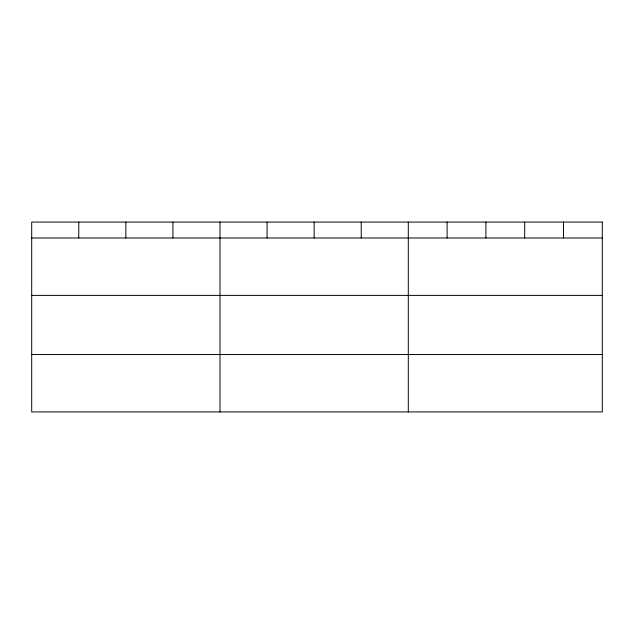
<?xml version="1.0" encoding="UTF-8"?>
<svg xmlns="http://www.w3.org/2000/svg" width="634" height="634" viewBox="0 0 634 634"><rect width="100%" height="100%" fill="white"/><g stroke="black" fill="none" stroke-linecap="round" stroke-linejoin="round"><path stroke-width="0.95" d="M31.7 237.996L602.3 237.996M31.7 295.396L602.3 295.396M31.7 354.533L602.3 354.533M563.499 222.066L563.499 237.996M524.698 222.066L524.698 237.996M485.898 222.066L485.898 237.996M447.097 222.066L447.097 237.996M408.296 222.066L408.296 411.934M361.221 222.066L361.221 237.996M314.147 222.066L314.147 237.996M267.072 222.066L267.072 237.996M219.998 222.066L219.998 411.934M172.923 222.066L172.923 237.996M125.849 222.066L125.849 237.996M78.775 222.066L78.775 237.996M602.3 222.066L31.7 222.066L31.7 411.934L602.3 411.934L602.3 222.066"/></g></svg>
